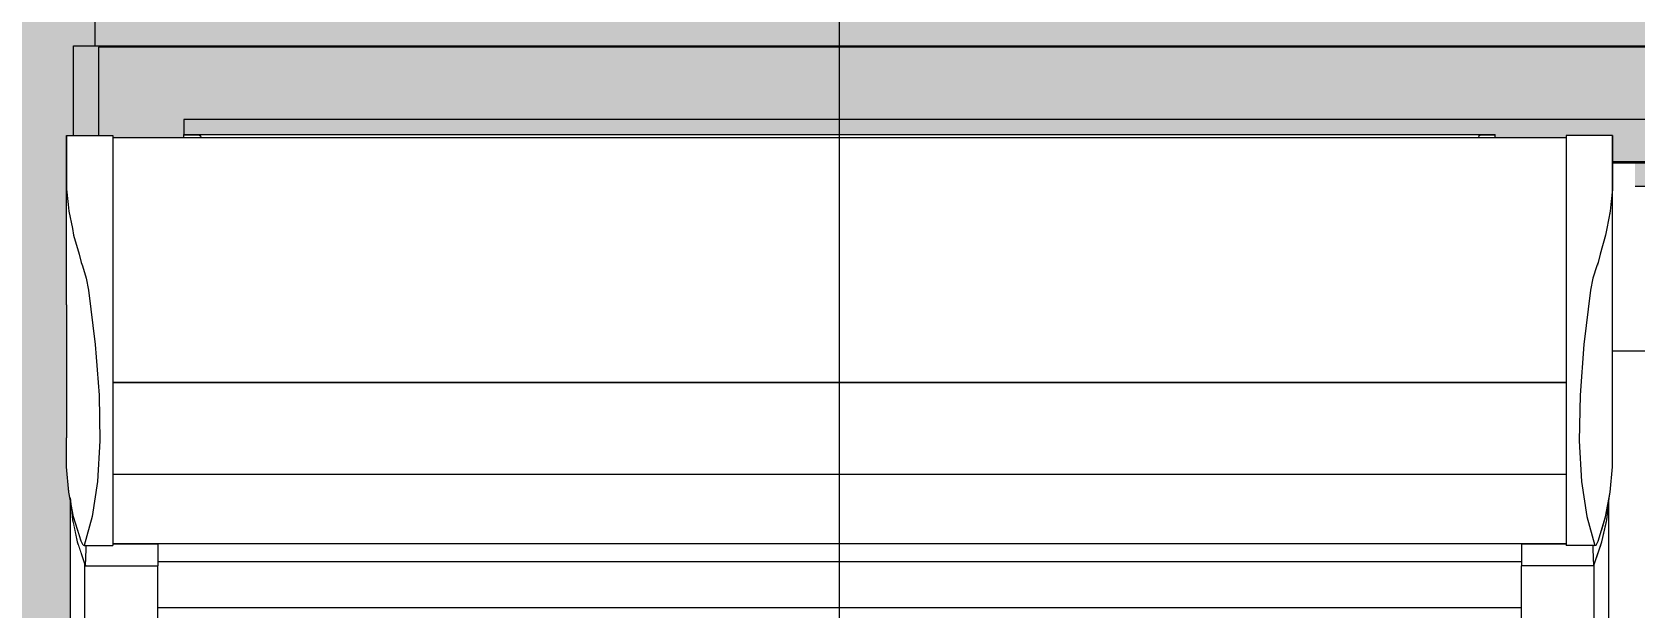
# Model space of a CAD drawing. Header units: metres. Extents: x -208 to 1512, y -277 to 123.
# Drawn here: x 1.04 to 1.927, y -11.434 to -11.116 of the extents above; entities that cross this region are included whole.
import ezdxf

# ---------------------------------------------------------------- set-up
doc = ezdxf.new("R2010")
doc.units = ezdxf.units.M
doc.header["$MEASUREMENT"] = 0
doc.linetypes.add('Wipeout_Contour', pattern=[1, 0, -1])
for name, color, linetype in [('325 Dachfenster', 7, 'Continuous'), ('330 Dachaufbau', 7, 'Continuous'), ('940 Einreichplan Bemaßung.x', 7, 'Continuous')]:
    doc.layers.add(name, color=color, linetype=linetype)
doc.styles.add('ERSTELLTER_STIL_4', font='')
doc.styles.get('ERSTELLTER_STIL_4').set_extended_font_data('Eurostile')
doc.dimstyles.new('ERSTELLTER_STIL__3', dxfattribs={"dimtxt": 0.4, "dimasz": 0.304, "dimexe": 0.18, "dimexo": 0.0625, "dimgap": 0, "dimtad": 1, "dimzin": 0, "dimdsep": 46, "dimtxsty": 'ERSTELLTER_STIL_4', "dimblk": 'ARROWHEAD_6', "dimblk1": 'ARROWHEAD_6', "dimblk2": 'ARROWHEAD_6', "dimcen": 0.09, "dimse1": 1, "dimse2": 1, "dimclrd": 256, "dimclre": 256, "dimclrt": 256, "dimazin": 0, "dimtfac": 1, "dimtdec": 4, "dimtmove": 0, "dimatfit": 3, "dimfxl": 1, "dimtolj": 1, "dimtzin": 0, "dimarcsym": 0})

# ---------------------------------------------------------------- blocks, each defined once
blk = doc.blocks.new('*D541')
at = {"layer": '940 Einreichplan Bemaßung.x', "color": 1, "linetype": 'Continuous', "lineweight": 13, "true_color": 0xfb0106}
for p, q in [((2.51628, 0.24174), (2.51645, 0.00174)), ((2.67656, -0.15815), (2.35634, 0.16163)), ((2.21645, 0.00153), (2.81645, 0.00195)), ((2.51645, 0.00174), (2.53995, -34.02522)), ((2.37984, -33.86533), (2.70006, -34.18511)), ((2.23995, -34.02543), (2.83995, -34.02502)), ((2.53995, -34.02522), (2.54012, -34.26522))]:
    blk.add_line(p, q, dxfattribs=at)
at = {"layer": '940 Einreichplan Bemaßung.x', "color": 1, "lineweight": 13, "true_color": 0xfb0106, "insert": (2.54676, -16.09357), "char_height": 0.4, "attachment_point": 7, "rotation": 270.03958, "style": 'ERSTELLTER_STIL_4'}
blk.add_mtext('\\A1;{\\pql;\\fEurostile|b0|i0|c0|p0;\\W1.000000;34,02\\fEurostile|b0|i0|c0|p0;\\W1.000000;\\A1{\\H.66x;\\S5^  ;}}', dxfattribs=at)
blk = doc.blocks.new('ARROWHEAD_6')
at = {"color": 0, "linetype": 'Continuous', "lineweight": 0}
for p, q in [((-0.5, -0.5), (0.5, 0.5)), ((0, 0), (-1, 0))]:
    blk.add_line(p, q, dxfattribs=at)
blk = doc.blocks.new('Dachfläche_27_4', base_point=(6.26, -10.4))
at = {"layer": '330 Dachaufbau', "linetype": 'Continuous', "lineweight": 0, "true_color": 0x000000}
h = blk.add_hatch(color=18, dxfattribs=at)
h.paths.add_polyline_path([(6.26, -13.58499), (3.315, -13.58499), (3.315, -11.155), (6.26, -11.155), (6.26, -10.4), (0.03813, -10.4), (0.05526, -15.07), (1.01714, -15.07), (1.01714, -14.22801), (2.76714, -14.22801), (2.76714, -15.07), (3.44551, -15.07), (3.44551, -14.22801), (5.19551, -14.22801), (5.19551, -15.07), (6.26, -15.07)])
h.paths.add_polyline_path([(1.06307, -12.8025), (1.06307, -11.20127), (2.76307, -11.20127), (2.76307, -12.8025)], flags=0)
at = {"layer": '330 Dachaufbau', "color": 7, "linetype": 'Continuous', "lineweight": 18, "flags": 128}
for points in [[(2.76307, -11.20127), (1.06307, -11.20127)], [(1.06307, -11.20127), (1.06307, -12.8025)]]:
    blk.add_lwpolyline(points, dxfattribs=at)
blk = doc.blocks.new('DF Marker 27[481]_4', base_point=(1.48685, -12.78))
at = {"layer": '325 Dachfenster', "color": 7, "linetype": 'Continuous', "lineweight": 13}
blk.add_line((1.48685, -16.53625), (1.48685, -10.88845), dxfattribs=at)
blk = doc.blocks.new('VELUX SlopeRoofBundle[23]_4')
at = {"color": 254, "linetype": 'Wipeout_Contour', "lineweight": 0, "ltscale": 111.143107}
blk.add_wipeout([(1.12415, -11.17275), (1.13245, -11.17275), (1.13325, -11.17324), (1.13346, -11.17423), (1.84024, -11.17423), (1.84045, -11.17324), (1.84125, -11.17275), (1.84955, -11.17275), (1.84955, -11.17253), (1.12415, -11.17253)], dxfattribs=at).dxf.layer = '325 Dachfenster'
at = {"color": 254, "linetype": 'Wipeout_Contour', "lineweight": 0, "ltscale": 45.394036}
blk.add_wipeout([(1.88885, -11.17303), (1.88885, -11.18038), (1.91448, -11.18038), (1.91449, -11.17303)], dxfattribs=at).dxf.layer = '325 Dachfenster'
at = {"color": 254, "linetype": 'Wipeout_Contour', "lineweight": 0, "ltscale": 45.450867}
blk.add_wipeout([(1.91449, -11.18762), (1.91449, -11.18833), (1.92685, -11.18833), (1.92685, -11.18762)], dxfattribs=at).dxf.layer = '325 Dachfenster'
at = {"color": 254, "linetype": 'Wipeout_Contour', "lineweight": 0, "ltscale": 56.340155}
blk.add_wipeout([(1.06315, -11.38386), (1.06725, -11.39735), (1.06725, -11.24324), (1.06614, -11.23858), (1.06315, -11.22821)], dxfattribs=at).dxf.layer = '325 Dachfenster'
at = {"color": 254, "linetype": 'Wipeout_Contour', "lineweight": 0, "ltscale": 57.206606}
blk.add_wipeout([(1.88885, -11.23858), (1.88885, -11.24515), (1.90569, -11.24515), (1.90645, -11.24324), (1.90757, -11.23858)], dxfattribs=at).dxf.layer = '325 Dachfenster'
at = {"color": 254, "linetype": 'Wipeout_Contour', "lineweight": 0, "ltscale": 45.911671}
blk.add_wipeout([(1.88885, -11.28871), (1.88885, -11.31657), (1.89647, -11.31657), (1.89855, -11.28871)], dxfattribs=at).dxf.layer = '325 Dachfenster'
at = {"color": 254, "linetype": 'Wipeout_Contour', "lineweight": 0, "ltscale": 114.445432}
blk.add_wipeout([(1.91235, -11.37525), (1.91235, -11.91012), (1.92685, -11.91012), (1.92685, -11.29204), (1.91448, -11.29204), (1.91445, -11.34033), (1.91445, -11.3563), (1.91315, -11.37021), (1.91255, -11.37336), (1.91255, -11.37337)], dxfattribs=at).dxf.layer = '325 Dachfenster'
at = {"color": 254, "linetype": 'Wipeout_Contour', "lineweight": 0, "ltscale": 46.2773}
blk.add_wipeout([(1.88885, -11.38382), (1.88885, -11.3998), (1.90471, -11.3998), (1.90021, -11.38382)], dxfattribs=at).dxf.layer = '325 Dachfenster'
at = {"color": 254, "linetype": 'Wipeout_Contour', "lineweight": 0, "ltscale": 89.196012}
blk.add_wipeout([(1.05922, -11.17515), (1.05922, -11.26665), (1.05925, -11.34033), (1.05925, -11.33469), (1.05925, -11.20266), (1.05924, -11.18915), (1.05923, -11.18038), (1.05922, -11.17303)], dxfattribs=at).dxf.layer = '325 Dachfenster'
at = {"color": 254, "linetype": 'Wipeout_Contour', "lineweight": 0, "ltscale": 55.999055}
blk.add_wipeout([(1.13245, -11.17275), (1.12415, -11.17275), (1.12415, -11.17423), (1.13346, -11.17423), (1.13325, -11.17324)], dxfattribs=at).dxf.layer = '325 Dachfenster'
at = {"color": 254, "linetype": 'Wipeout_Contour', "lineweight": 0, "ltscale": 56.568872}
blk.add_wipeout([(1.84045, -11.17324), (1.84024, -11.17423), (1.84955, -11.17423), (1.84955, -11.17275), (1.84125, -11.17275)], dxfattribs=at).dxf.layer = '325 Dachfenster'
at = {"color": 254, "linetype": 'Wipeout_Contour', "lineweight": 0, "ltscale": 57.429824}
blk.add_wipeout([(1.91449, -11.26665), (1.91448, -11.29204), (1.92685, -11.29204), (1.92685, -11.18833), (1.91449, -11.18833)], dxfattribs=at).dxf.layer = '325 Dachfenster'
at = {"color": 254, "linetype": 'Wipeout_Contour', "lineweight": 0, "ltscale": 136.857327}
blk.add_wipeout([(1.06725, -11.24324), (1.06725, -11.39735), (1.06836, -11.39952), (1.069, -11.3998), (1.0735, -11.38382), (1.07639, -11.36444), (1.07767, -11.34196), (1.07724, -11.31657), (1.07516, -11.28871), (1.07142, -11.25859), (1.0701, -11.25201), (1.06802, -11.24515)], dxfattribs=at).dxf.layer = '325 Dachfenster'
at = {"color": 254, "linetype": 'Wipeout_Contour', "lineweight": 0, "ltscale": 45.807329}
blk.add_wipeout([(1.88885, -11.25859), (1.88885, -11.28871), (1.89855, -11.28871), (1.90229, -11.25859)], dxfattribs=at).dxf.layer = '325 Dachfenster'
at = {"color": 254, "linetype": 'Wipeout_Contour', "lineweight": 0, "ltscale": 46.201933}
blk.add_wipeout([(1.88885, -11.36444), (1.88885, -11.38382), (1.90021, -11.38382), (1.89732, -11.36444)], dxfattribs=at).dxf.layer = '325 Dachfenster'
at = {"color": 254, "linetype": 'Wipeout_Contour', "lineweight": 0, "ltscale": 44.956857}
blk.add_wipeout([(1.05922, -11.17303), (1.05923, -11.18038), (1.08485, -11.18038), (1.08485, -11.17303)], dxfattribs=at).dxf.layer = '325 Dachfenster'
at = {"color": 254, "linetype": 'Wipeout_Contour', "lineweight": 0, "ltscale": 45.425808}
blk.add_wipeout([(1.88885, -11.18038), (1.88885, -11.18915), (1.91447, -11.18915), (1.91448, -11.18038)], dxfattribs=at).dxf.layer = '325 Dachfenster'
at = {"color": 254, "linetype": 'Wipeout_Contour', "lineweight": 0, "ltscale": 56.173218}
blk.add_wipeout([(1.0602, -11.21128), (1.05925, -11.20266), (1.05925, -11.3563), (1.06055, -11.37021), (1.06055, -11.21485)], dxfattribs=at).dxf.layer = '325 Dachfenster'
at = {"color": 254, "linetype": 'Wipeout_Contour', "lineweight": 0, "ltscale": 56.718069}
blk.add_wipeout([(1.88885, -11.22444), (1.88885, -11.23858), (1.90757, -11.23858), (1.91055, -11.22821), (1.91124, -11.22444)], dxfattribs=at).dxf.layer = '325 Dachfenster'
at = {"color": 254, "linetype": 'Wipeout_Contour', "lineweight": 0, "ltscale": 45.311453}
blk.add_wipeout([(1.07142, -11.25859), (1.07516, -11.28871), (1.08485, -11.28871), (1.08485, -11.25859)], dxfattribs=at).dxf.layer = '325 Dachfenster'
at = {"color": 254, "linetype": 'Wipeout_Contour', "lineweight": 0, "ltscale": 46.103688}
blk.add_wipeout([(1.88885, -11.34196), (1.88885, -11.36444), (1.89732, -11.36444), (1.89604, -11.34196)], dxfattribs=at).dxf.layer = '325 Dachfenster'
at = {"color": 254, "linetype": 'Wipeout_Contour', "lineweight": 0, "ltscale": 45.777679}
blk.add_wipeout([(1.0735, -11.38382), (1.069, -11.3998), (1.08485, -11.3998), (1.08485, -11.38382)], dxfattribs=at).dxf.layer = '325 Dachfenster'
at = {"layer": '325 Dachfenster', "linetype": 'Continuous', "lineweight": 0, "flags": 128}
blk.add_lwpolyline([(1.05922, -11.17515), (1.05922, -11.17303)], dxfattribs=at)
at = {"color": 254, "linetype": 'Wipeout_Contour', "lineweight": 0, "ltscale": 44.988937}
blk.add_wipeout([(1.05923, -11.18038), (1.05924, -11.18915), (1.08485, -11.18915), (1.08485, -11.18038)], dxfattribs=at).dxf.layer = '325 Dachfenster'
at = {"color": 254, "linetype": 'Wipeout_Contour', "lineweight": 0, "ltscale": 45.463435}
blk.add_wipeout([(1.88885, -11.18915), (1.88885, -11.19947), (1.91446, -11.19947), (1.91447, -11.18915)], dxfattribs=at).dxf.layer = '325 Dachfenster'
at = {"color": 254, "linetype": 'Wipeout_Contour', "lineweight": 0, "ltscale": 56.253198}
blk.add_wipeout([(1.06055, -11.37021), (1.06315, -11.38386), (1.06315, -11.22821), (1.06247, -11.22444), (1.06055, -11.21485)], dxfattribs=at).dxf.layer = '325 Dachfenster'
at = {"color": 254, "linetype": 'Wipeout_Contour', "lineweight": 0, "ltscale": 45.995708}
blk.add_wipeout([(1.88885, -11.31657), (1.88885, -11.34196), (1.89604, -11.34196), (1.89647, -11.31657)], dxfattribs=at).dxf.layer = '325 Dachfenster'
at = {"color": 254, "linetype": 'Wipeout_Contour', "lineweight": 0, "ltscale": 45.71146}
blk.add_wipeout([(1.07639, -11.36444), (1.0735, -11.38382), (1.08485, -11.38382), (1.08485, -11.36444)], dxfattribs=at).dxf.layer = '325 Dachfenster'
at = {"color": 254, "linetype": 'Wipeout_Contour', "lineweight": 0, "ltscale": 45.849705}
blk.add_wipeout([(1.10965, -11.3986), (1.08485, -11.3986), (1.08485, -11.39888), (1.10965, -11.39888)], dxfattribs=at).dxf.layer = '325 Dachfenster'
at = {"layer": '325 Dachfenster', "linetype": 'Continuous', "lineweight": 0, "flags": 128}
for points in [[(1.05922, -11.26665), (1.05925, -11.34033)], [(1.05925, -11.35497), (1.05925, -11.34033)]]:
    blk.add_lwpolyline(points, dxfattribs=at)
at = {"color": 254, "linetype": 'Wipeout_Contour', "lineweight": 0, "ltscale": 45.187587}
blk.add_wipeout([(1.88885, -11.17423), (1.08485, -11.17423), (1.08485, -11.18173), (1.88885, -11.18173)], dxfattribs=at).dxf.layer = '325 Dachfenster'
at = {"color": 254, "linetype": 'Wipeout_Contour', "lineweight": 0, "ltscale": 45.026922}
blk.add_wipeout([(1.05924, -11.18915), (1.05925, -11.19947), (1.08485, -11.19947), (1.08485, -11.18915)], dxfattribs=at).dxf.layer = '325 Dachfenster'
at = {"color": 254, "linetype": 'Wipeout_Contour', "lineweight": 0, "ltscale": 56.574253}
blk.add_wipeout([(1.88885, -11.19947), (1.88885, -11.21128), (1.9135, -11.21128), (1.91445, -11.20266), (1.91446, -11.19947)], dxfattribs=at).dxf.layer = '325 Dachfenster'
at = {"color": 254, "linetype": 'Wipeout_Contour', "lineweight": 0, "ltscale": 56.256782}
blk.add_wipeout([(1.06247, -11.22444), (1.06315, -11.22821), (1.06614, -11.23858), (1.08485, -11.23858), (1.08485, -11.22444)], dxfattribs=at).dxf.layer = '325 Dachfenster'
at = {"color": 254, "linetype": 'Wipeout_Contour', "lineweight": 0, "ltscale": 137.943645}
blk.add_wipeout([(1.90535, -11.39952), (1.90645, -11.39735), (1.90645, -11.24324), (1.90569, -11.24515), (1.90361, -11.25201), (1.90229, -11.25859), (1.89855, -11.28871), (1.89647, -11.31657), (1.89604, -11.34196), (1.89732, -11.36444), (1.90021, -11.38382), (1.90471, -11.3998)], dxfattribs=at).dxf.layer = '325 Dachfenster'
at = {"color": 254, "linetype": 'Wipeout_Contour', "lineweight": 0, "ltscale": 45.641601}
blk.add_wipeout([(1.07639, -11.36444), (1.08485, -11.36444), (1.08485, -11.34196), (1.07767, -11.34196)], dxfattribs=at).dxf.layer = '325 Dachfenster'
at = {"color": 254, "linetype": 'Wipeout_Contour', "lineweight": 0, "ltscale": 45.320832}
blk.add_wipeout([(1.06115, -11.37337), (1.06245, -11.38562), (1.06245, -11.38018), (1.06115, -11.37336)], dxfattribs=at).dxf.layer = '325 Dachfenster'
at = {"layer": '325 Dachfenster', "linetype": 'Continuous', "lineweight": 0, "flags": 128}
for points in [[(1.05922, -11.17303), (1.08485, -11.17303)], [(1.08485, -11.17423), (1.88885, -11.17423)], [(1.12415, -11.17423), (1.12415, -11.17275), (1.12415, -11.17253)], [(1.12415, -11.17253), (1.84955, -11.17253)], [(1.13245, -11.17275), (1.13325, -11.17324)], [(1.13325, -11.17324), (1.13346, -11.17423)], [(1.84045, -11.17324), (1.84024, -11.17423)], [(1.84045, -11.17324), (1.84125, -11.17275)], [(1.84955, -11.17423), (1.84955, -11.17275), (1.84955, -11.17253)]]:
    blk.add_lwpolyline(points, dxfattribs=at)
at = {"color": 254, "linetype": 'Wipeout_Contour', "lineweight": 0, "ltscale": 45.219641}
blk.add_wipeout([(1.88885, -11.18173), (1.08485, -11.18173), (1.08485, -11.19042), (1.88885, -11.19042)], dxfattribs=at).dxf.layer = '325 Dachfenster'
at = {"color": 254, "linetype": 'Wipeout_Contour', "lineweight": 0, "ltscale": 56.148542}
blk.add_wipeout([(1.05925, -11.20266), (1.0602, -11.21128), (1.08485, -11.21128), (1.08485, -11.19947), (1.05925, -11.19947)], dxfattribs=at).dxf.layer = '325 Dachfenster'
at = {"color": 254, "linetype": 'Wipeout_Contour', "lineweight": 0, "ltscale": 56.645022}
blk.add_wipeout([(1.88885, -11.21128), (1.88885, -11.22444), (1.91124, -11.22444), (1.91315, -11.21485), (1.9135, -11.21128)], dxfattribs=at).dxf.layer = '325 Dachfenster'
at = {"color": 254, "linetype": 'Wipeout_Contour', "lineweight": 0, "ltscale": 56.756312}
blk.add_wipeout([(1.06614, -11.23858), (1.06725, -11.24324), (1.06802, -11.24515), (1.08485, -11.24515), (1.08485, -11.23858)], dxfattribs=at).dxf.layer = '325 Dachfenster'
at = {"color": 254, "linetype": 'Wipeout_Contour', "lineweight": 0, "ltscale": 45.688981}
blk.add_wipeout([(1.88885, -11.24515), (1.88885, -11.25201), (1.90361, -11.25201), (1.90569, -11.24515)], dxfattribs=at).dxf.layer = '325 Dachfenster'
at = {"color": 254, "linetype": 'Wipeout_Contour', "lineweight": 0, "ltscale": 45.559933}
blk.add_wipeout([(1.07767, -11.34196), (1.08485, -11.34196), (1.08485, -11.31657), (1.07724, -11.31657)], dxfattribs=at).dxf.layer = '325 Dachfenster'
at = {"color": 254, "linetype": 'Wipeout_Contour', "lineweight": 0, "ltscale": 45.955137}
blk.add_wipeout([(1.08485, -11.38247), (1.88885, -11.38247), (1.88885, -11.36126), (1.08485, -11.36126)], dxfattribs=at).dxf.layer = '325 Dachfenster'
at = {"color": 254, "linetype": 'Wipeout_Contour', "lineweight": 0, "ltscale": 56.862023}
blk.add_wipeout([(1.06245, -11.38562), (1.06515, -11.39779), (1.06515, -11.39044), (1.06315, -11.38386), (1.06245, -11.38018)], dxfattribs=at).dxf.layer = '325 Dachfenster'
at = {"color": 254, "linetype": 'Wipeout_Contour', "lineweight": 0, "ltscale": 90.082935}
blk.add_wipeout([(1.91445, -11.33469), (1.91445, -11.34033), (1.91449, -11.26665), (1.91449, -11.17515), (1.91449, -11.17303), (1.91448, -11.18038), (1.91447, -11.18915), (1.91445, -11.20266)], dxfattribs=at).dxf.layer = '325 Dachfenster'
at = {"color": 254, "linetype": 'Wipeout_Contour', "lineweight": 0, "ltscale": 45.257155}
blk.add_wipeout([(1.08485, -11.19042), (1.08485, -11.20068), (1.88885, -11.20068), (1.88885, -11.19042)], dxfattribs=at).dxf.layer = '325 Dachfenster'
at = {"color": 254, "linetype": 'Wipeout_Contour', "lineweight": 0, "ltscale": 56.203372}
blk.add_wipeout([(1.0602, -11.21128), (1.06055, -11.21485), (1.06247, -11.22444), (1.08485, -11.22444), (1.08485, -11.21128)], dxfattribs=at).dxf.layer = '325 Dachfenster'
at = {"color": 254, "linetype": 'Wipeout_Contour', "lineweight": 0, "ltscale": 45.22877}
blk.add_wipeout([(1.06802, -11.24515), (1.0701, -11.25201), (1.08485, -11.25201), (1.08485, -11.24515)], dxfattribs=at).dxf.layer = '325 Dachfenster'
at = {"color": 254, "linetype": 'Wipeout_Contour', "lineweight": 0, "ltscale": 45.710475}
blk.add_wipeout([(1.88885, -11.25201), (1.88885, -11.25859), (1.90229, -11.25859), (1.90361, -11.25201)], dxfattribs=at).dxf.layer = '325 Dachfenster'
at = {"color": 254, "linetype": 'Wipeout_Contour', "lineweight": 0, "ltscale": 45.434473}
blk.add_wipeout([(1.07724, -11.31657), (1.08485, -11.31657), (1.08485, -11.28871), (1.07516, -11.28871)], dxfattribs=at).dxf.layer = '325 Dachfenster'
at = {"color": 254, "linetype": 'Wipeout_Contour', "lineweight": 0, "ltscale": 45.911237}
blk.add_wipeout([(1.88885, -11.36041), (1.08485, -11.36041), (1.08485, -11.36126), (1.88885, -11.36126)], dxfattribs=at).dxf.layer = '325 Dachfenster'
at = {"color": 254, "linetype": 'Wipeout_Contour', "lineweight": 0, "ltscale": 79.811676}
blk.add_wipeout([(1.06515, -11.39779), (1.06915, -11.40974), (1.06915, -11.3998), (1.069, -11.3998), (1.06836, -11.39952), (1.06725, -11.39735), (1.06515, -11.39044)], dxfattribs=at).dxf.layer = '325 Dachfenster'
at = {"layer": '325 Dachfenster', "linetype": 'Continuous', "lineweight": 0, "flags": 128}
for points in [[(1.05922, -11.26665), (1.05922, -11.17515)], [(1.91449, -11.17303), (1.88885, -11.17303)], [(1.91449, -11.17515), (1.91449, -11.17303)], [(1.93922, -11.18762), (1.92685, -11.18762), (1.91449, -11.18762)], [(1.93922, -11.18833), (1.92685, -11.18833), (1.91449, -11.18833)]]:
    blk.add_lwpolyline(points, dxfattribs=at)
at = {"color": 254, "linetype": 'Wipeout_Contour', "lineweight": 0, "ltscale": 56.875656}
blk.add_wipeout([(1.91055, -11.22821), (1.91055, -11.38386), (1.91315, -11.37021), (1.91315, -11.21485), (1.91124, -11.22444)], dxfattribs=at).dxf.layer = '325 Dachfenster'
at = {"color": 254, "linetype": 'Wipeout_Contour', "lineweight": 0, "ltscale": 45.402993}
blk.add_wipeout([(1.08485, -11.23943), (1.88885, -11.23943), (1.88885, -11.22536), (1.08485, -11.22536)], dxfattribs=at).dxf.layer = '325 Dachfenster'
at = {"color": 254, "linetype": 'Wipeout_Contour', "lineweight": 0, "ltscale": 45.260067}
blk.add_wipeout([(1.0701, -11.25201), (1.07142, -11.25859), (1.08485, -11.25859), (1.08485, -11.25201)], dxfattribs=at).dxf.layer = '325 Dachfenster'
at = {"color": 254, "linetype": 'Wipeout_Contour', "lineweight": 0, "ltscale": 45.66531}
blk.add_wipeout([(1.08485, -11.28779), (1.08485, -11.3095), (1.88885, -11.3095), (1.88885, -11.28779)], dxfattribs=at).dxf.layer = '325 Dachfenster'
at = {"color": 254, "linetype": 'Wipeout_Contour', "lineweight": 0, "ltscale": 45.863353}
blk.add_wipeout([(1.08485, -11.36041), (1.88885, -11.36041), (1.88885, -11.33694), (1.08485, -11.33694)], dxfattribs=at).dxf.layer = '325 Dachfenster'
at = {"color": 254, "linetype": 'Wipeout_Contour', "lineweight": 0, "ltscale": 57.830749}
blk.add_wipeout([(1.06135, -11.37525), (1.06135, -11.94556), (1.06265, -11.95781), (1.06265, -11.38652), (1.06245, -11.38562)], dxfattribs=at).dxf.layer = '325 Dachfenster'
at = {"color": 254, "linetype": 'Wipeout_Contour', "lineweight": 0, "ltscale": 68.827792}
blk.add_wipeout([(1.07005, -11.3998), (1.06915, -11.3998), (1.06915, -11.40974), (1.0696, -11.41092), (1.06969, -11.411), (1.07005, -11.40183)], dxfattribs=at).dxf.layer = '325 Dachfenster'
at = {"layer": '325 Dachfenster', "linetype": 'Continuous', "lineweight": 0, "flags": 128}
for points in [[(1.08485, -11.36041), (1.88885, -11.36041)], [(1.06115, -11.37337), (1.06115, -11.37336)]]:
    blk.add_lwpolyline(points, dxfattribs=at)
at = {"color": 254, "linetype": 'Wipeout_Contour', "lineweight": 0, "ltscale": 56.797288}
blk.add_wipeout([(1.91315, -11.37021), (1.91445, -11.3563), (1.91445, -11.20266), (1.9135, -11.21128), (1.91315, -11.21485)], dxfattribs=at).dxf.layer = '325 Dachfenster'
at = {"color": 254, "linetype": 'Wipeout_Contour', "lineweight": 0, "ltscale": 45.34953}
blk.add_wipeout([(1.88885, -11.21241), (1.08485, -11.21241), (1.08485, -11.22536), (1.88885, -11.22536)], dxfattribs=at).dxf.layer = '325 Dachfenster'
at = {"color": 254, "linetype": 'Wipeout_Contour', "lineweight": 0, "ltscale": 45.442777}
blk.add_wipeout([(1.08485, -11.24551), (1.88885, -11.24551), (1.88885, -11.23943), (1.08485, -11.23943)], dxfattribs=at).dxf.layer = '325 Dachfenster'
at = {"color": 254, "linetype": 'Wipeout_Contour', "lineweight": 0, "ltscale": 45.563532}
blk.add_wipeout([(1.08485, -11.28779), (1.88885, -11.28779), (1.88885, -11.25802), (1.08485, -11.25802)], dxfattribs=at).dxf.layer = '325 Dachfenster'
at = {"color": 254, "linetype": 'Wipeout_Contour', "lineweight": 0, "ltscale": 45.764723}
blk.add_wipeout([(1.08485, -11.31056), (1.08485, -11.33694), (1.88885, -11.33694), (1.88885, -11.31056)], dxfattribs=at).dxf.layer = '325 Dachfenster'
at = {"color": 254, "linetype": 'Wipeout_Contour', "lineweight": 0, "ltscale": 45.876276}
blk.add_wipeout([(1.06969, -11.411), (1.10965, -11.411), (1.10965, -11.40183), (1.07005, -11.40183)], dxfattribs=at).dxf.layer = '325 Dachfenster'
at = {"color": 254, "linetype": 'Wipeout_Contour', "lineweight": 0, "ltscale": 45.300685}
blk.add_wipeout([(1.08485, -11.20068), (1.08485, -11.21241), (1.88885, -11.21241), (1.88885, -11.20068)], dxfattribs=at).dxf.layer = '325 Dachfenster'
at = {"color": 254, "linetype": 'Wipeout_Contour', "lineweight": 0, "ltscale": 56.95452}
blk.add_wipeout([(1.90645, -11.39735), (1.91055, -11.38386), (1.91055, -11.22821), (1.90757, -11.23858), (1.90645, -11.24324)], dxfattribs=at).dxf.layer = '325 Dachfenster'
at = {"color": 254, "linetype": 'Wipeout_Contour', "lineweight": 0, "ltscale": 45.467548}
blk.add_wipeout([(1.08485, -11.24551), (1.08485, -11.25194), (1.88885, -11.25194), (1.88885, -11.24551)], dxfattribs=at).dxf.layer = '325 Dachfenster'
at = {"color": 254, "linetype": 'Wipeout_Contour', "lineweight": 0, "ltscale": 45.709987}
blk.add_wipeout([(1.08485, -11.31028), (1.88885, -11.31028), (1.88885, -11.30971), (1.08485, -11.30971)], dxfattribs=at).dxf.layer = '325 Dachfenster'
at = {"color": 254, "linetype": 'Wipeout_Contour', "lineweight": 0, "ltscale": 57.888848}
blk.add_wipeout([(1.06265, -11.38652), (1.06265, -11.95781), (1.06535, -11.96998), (1.06535, -11.39838), (1.06515, -11.39779)], dxfattribs=at).dxf.layer = '325 Dachfenster'
at = {"color": 254, "linetype": 'Wipeout_Contour', "lineweight": 0, "ltscale": 68.402848}
blk.add_wipeout([(1.08485, -11.3998), (1.07005, -11.3998), (1.07005, -11.40183), (1.10965, -11.40183), (1.10965, -11.39888), (1.08485, -11.39888)], dxfattribs=at).dxf.layer = '325 Dachfenster'
at = {"layer": '325 Dachfenster', "linetype": 'Continuous', "lineweight": 0, "flags": 128}
for points in [[(1.91449, -11.26665), (1.91449, -11.17515)], [(1.91445, -11.34033), (1.91449, -11.26665)], [(1.91448, -11.29204), (1.92685, -11.29204), (1.93923, -11.29204)], [(1.91445, -11.35497), (1.91445, -11.34033)]]:
    blk.add_lwpolyline(points, dxfattribs=at)
at = {"color": 254, "linetype": 'Wipeout_Contour', "lineweight": 0, "ltscale": 45.492311}
blk.add_wipeout([(1.08485, -11.25194), (1.08485, -11.25802), (1.88885, -11.25802), (1.88885, -11.25194)], dxfattribs=at).dxf.layer = '325 Dachfenster'
at = {"color": 254, "linetype": 'Wipeout_Contour', "lineweight": 0, "ltscale": 45.708443}
blk.add_wipeout([(1.08485, -11.3095), (1.08485, -11.30971), (1.88885, -11.30971), (1.88885, -11.3095)], dxfattribs=at).dxf.layer = '325 Dachfenster'
at = {"color": 254, "linetype": 'Wipeout_Contour', "lineweight": 0, "ltscale": 57.949009}
blk.add_wipeout([(1.06535, -11.39838), (1.06535, -11.96998), (1.06935, -11.98193), (1.06935, -11.41026), (1.06915, -11.40974)], dxfattribs=at).dxf.layer = '325 Dachfenster'
at = {"color": 254, "linetype": 'Wipeout_Contour', "lineweight": 0, "ltscale": 69.504788}
blk.add_wipeout([(1.90365, -11.3998), (1.90365, -11.40183), (1.90402, -11.411), (1.9041, -11.41092), (1.90455, -11.40974), (1.90455, -11.3998)], dxfattribs=at).dxf.layer = '325 Dachfenster'
at = {"layer": '325 Dachfenster', "linetype": 'Continuous', "lineweight": 0, "flags": 128}
for points in [[(1.05922, -11.17303), (1.05923, -11.18038), (1.05924, -11.18915), (1.05925, -11.19947), (1.05925, -11.20266), (1.0602, -11.21128), (1.06055, -11.21485), (1.06247, -11.22444), (1.06315, -11.22821), (1.06614, -11.23858), (1.06725, -11.24324), (1.06802, -11.24515), (1.0701, -11.25201), (1.07142, -11.25859), (1.07516, -11.28871), (1.07724, -11.31657), (1.07767, -11.34196), (1.07639, -11.36444), (1.0735, -11.38382), (1.069, -11.3998)], [(1.06836, -11.39952), (1.06725, -11.39735), (1.06315, -11.38386), (1.06055, -11.37021), (1.05925, -11.3563), (1.05925, -11.35497)], [(1.06135, -11.94556), (1.06135, -11.37525)], [(1.06836, -11.39952), (1.069, -11.3998)]]:
    blk.add_lwpolyline(points, dxfattribs=at)
at = {"color": 254, "linetype": 'Wipeout_Contour', "lineweight": 0, "ltscale": 45.711663}
blk.add_wipeout([(1.08485, -11.31056), (1.88885, -11.31056), (1.88885, -11.31028), (1.08485, -11.31028)], dxfattribs=at).dxf.layer = '325 Dachfenster'
at = {"color": 254, "linetype": 'Wipeout_Contour', "lineweight": 0, "ltscale": 46.289007}
blk.add_wipeout([(1.86405, -11.40183), (1.86405, -11.411), (1.90402, -11.411), (1.90365, -11.40183)], dxfattribs=at).dxf.layer = '325 Dachfenster'
at = {"color": 254, "linetype": 'Wipeout_Contour', "lineweight": 0, "ltscale": 69.033484}
blk.add_wipeout([(1.06935, -11.41026), (1.06935, -11.98193), (1.07115, -11.98289), (1.07115, -11.411), (1.06969, -11.411), (1.0696, -11.41092)], dxfattribs=at).dxf.layer = '325 Dachfenster'
at = {"layer": '325 Dachfenster', "linetype": 'Continuous', "lineweight": 0, "flags": 128}
blk.add_lwpolyline([(1.08485, -11.3095), (1.88885, -11.3095)], dxfattribs=at)
at = {"color": 254, "linetype": 'Wipeout_Contour', "lineweight": 0, "ltscale": 68.960824}
blk.add_wipeout([(1.86405, -11.39888), (1.86405, -11.40183), (1.90365, -11.40183), (1.90365, -11.3998), (1.88885, -11.3998), (1.88885, -11.39888)], dxfattribs=at).dxf.layer = '325 Dachfenster'
at = {"color": 254, "linetype": 'Wipeout_Contour', "lineweight": 0, "ltscale": 47.03794}
blk.add_wipeout([(1.07115, -11.411), (1.07115, -11.98289), (1.10795, -11.98289), (1.10795, -11.411)], dxfattribs=at).dxf.layer = '325 Dachfenster'
at = {"color": 254, "linetype": 'Wipeout_Contour', "lineweight": 0, "ltscale": 47.425487}
blk.add_wipeout([(1.86405, -11.411), (1.86405, -11.98163), (1.86575, -11.98289), (1.86575, -11.411)], dxfattribs=at).dxf.layer = '325 Dachfenster'
at = {"layer": '325 Dachfenster', "linetype": 'Continuous', "lineweight": 0, "flags": 128}
for points in [[(1.06115, -11.37337), (1.06245, -11.38562), (1.06515, -11.39779), (1.06915, -11.40974), (1.0696, -11.41092)], [(1.06969, -11.411), (1.07005, -11.40183), (1.07005, -11.3998)], [(1.06935, -11.98193), (1.06935, -11.41026)], [(1.0696, -11.41092), (1.06969, -11.411)]]:
    blk.add_lwpolyline(points, dxfattribs=at)
at = {"color": 254, "linetype": 'Wipeout_Contour', "lineweight": 0, "ltscale": 80.763395}
blk.add_wipeout([(1.90455, -11.40974), (1.90855, -11.39779), (1.90855, -11.39044), (1.90645, -11.39735), (1.90535, -11.39952), (1.90471, -11.3998), (1.90455, -11.3998)], dxfattribs=at).dxf.layer = '325 Dachfenster'
at = {"color": 254, "linetype": 'Wipeout_Contour', "lineweight": 0, "ltscale": 46.252429}
blk.add_wipeout([(1.86405, -11.3986), (1.86405, -11.39888), (1.88885, -11.39888), (1.88885, -11.3986)], dxfattribs=at).dxf.layer = '325 Dachfenster'
at = {"color": 254, "linetype": 'Wipeout_Contour', "lineweight": 0, "ltscale": 47.04144}
blk.add_wipeout([(1.10965, -11.411), (1.10795, -11.411), (1.10795, -11.98289), (1.10965, -11.98163)], dxfattribs=at).dxf.layer = '325 Dachfenster'
at = {"color": 254, "linetype": 'Wipeout_Contour', "lineweight": 0, "ltscale": 46.028978}
blk.add_wipeout([(1.08485, -11.38247), (1.08485, -11.3986), (1.88885, -11.3986), (1.88885, -11.38247)], dxfattribs=at).dxf.layer = '325 Dachfenster'
at = {"color": 254, "linetype": 'Wipeout_Contour', "lineweight": 0, "ltscale": 57.33454}
blk.add_wipeout([(1.90855, -11.39044), (1.90855, -11.39779), (1.91125, -11.38562), (1.91125, -11.38018), (1.91055, -11.38386)], dxfattribs=at).dxf.layer = '325 Dachfenster'
at = {"layer": '325 Dachfenster', "linetype": 'Continuous', "lineweight": 0, "flags": 128}
for points in [[(1.08485, -11.17303), (1.08485, -11.18038), (1.08485, -11.18915), (1.08485, -11.19947), (1.08485, -11.21128), (1.08485, -11.22444), (1.08485, -11.23858), (1.08485, -11.24515), (1.08485, -11.25201), (1.08485, -11.25859), (1.08485, -11.28871), (1.08485, -11.31657), (1.08485, -11.34196), (1.08485, -11.36444), (1.08485, -11.38382), (1.08485, -11.3998)], [(1.88885, -11.17303), (1.88885, -11.18038), (1.88885, -11.18915), (1.88885, -11.19947), (1.88885, -11.21128), (1.88885, -11.22444), (1.88885, -11.23858), (1.88885, -11.24515), (1.88885, -11.25201), (1.88885, -11.25859), (1.88885, -11.28871), (1.88885, -11.31657), (1.88885, -11.34196), (1.88885, -11.36444), (1.88885, -11.38382), (1.88885, -11.3998)], [(1.069, -11.3998), (1.08485, -11.3998)]]:
    blk.add_lwpolyline(points, dxfattribs=at)
at = {"color": 254, "linetype": 'Wipeout_Contour', "lineweight": 0, "ltscale": 45.747176}
blk.add_wipeout([(1.91125, -11.38018), (1.91125, -11.38562), (1.91255, -11.37337), (1.91255, -11.37336)], dxfattribs=at).dxf.layer = '325 Dachfenster'
at = {"color": 254, "linetype": 'Wipeout_Contour', "lineweight": 0, "ltscale": 58.608075}
blk.add_wipeout([(1.90435, -11.41026), (1.90435, -11.98193), (1.90835, -11.96998), (1.90835, -11.39838), (1.90455, -11.40974)], dxfattribs=at).dxf.layer = '325 Dachfenster'
at = {"color": 254, "linetype": 'Wipeout_Contour', "lineweight": 0, "ltscale": 47.44166}
blk.add_wipeout([(1.86575, -11.411), (1.86575, -11.98289), (1.90255, -11.98289), (1.90255, -11.411)], dxfattribs=at).dxf.layer = '325 Dachfenster'
at = {"color": 254, "linetype": 'Wipeout_Contour', "lineweight": 0, "ltscale": 69.499567}
blk.add_wipeout([(1.90402, -11.411), (1.90255, -11.411), (1.90255, -11.98289), (1.90435, -11.98193), (1.90435, -11.41026), (1.9041, -11.41092)], dxfattribs=at).dxf.layer = '325 Dachfenster'
at = {"color": 254, "linetype": 'Wipeout_Contour', "lineweight": 0, "ltscale": 46.145496}
blk.add_wipeout([(1.10965, -11.41923), (1.10965, -11.42272), (1.86405, -11.42272), (1.86405, -11.41923)], dxfattribs=at).dxf.layer = '325 Dachfenster'
at = {"color": 254, "linetype": 'Wipeout_Contour', "lineweight": 0, "ltscale": 46.195275}
blk.add_wipeout([(1.10965, -11.43431), (1.86405, -11.43431), (1.86405, -11.43279), (1.10965, -11.43279)], dxfattribs=at).dxf.layer = '325 Dachfenster'
at = {"color": 254, "linetype": 'Wipeout_Contour', "lineweight": 0, "ltscale": 58.546616}
blk.add_wipeout([(1.90835, -11.96998), (1.91105, -11.95781), (1.91105, -11.38652), (1.90855, -11.39779), (1.90835, -11.39838)], dxfattribs=at).dxf.layer = '325 Dachfenster'
at = {"color": 254, "linetype": 'Wipeout_Contour', "lineweight": 0, "ltscale": 46.17997}
blk.add_wipeout([(1.10965, -11.43084), (1.86405, -11.43084), (1.86405, -11.42853), (1.10965, -11.42853)], dxfattribs=at).dxf.layer = '325 Dachfenster'
at = {"layer": '325 Dachfenster', "linetype": 'Continuous', "lineweight": 0, "flags": 128}
for points in [[(1.90471, -11.3998), (1.88885, -11.3998)], [(1.90365, -11.3998), (1.90365, -11.40183), (1.90402, -11.411)], [(1.90471, -11.3998), (1.90535, -11.39952)], [(1.90402, -11.411), (1.9041, -11.41092)], [(1.90435, -11.98193), (1.90435, -11.41026)]]:
    blk.add_lwpolyline(points, dxfattribs=at)
at = {"color": 254, "linetype": 'Wipeout_Contour', "lineweight": 0, "ltscale": 58.470592}
blk.add_wipeout([(1.91125, -11.38562), (1.91105, -11.38652), (1.91105, -11.95781), (1.91235, -11.94556), (1.91235, -11.37525)], dxfattribs=at).dxf.layer = '325 Dachfenster'
at = {"color": 254, "linetype": 'Wipeout_Contour', "lineweight": 0, "ltscale": 46.158447}
blk.add_wipeout([(1.10965, -11.42272), (1.10965, -11.42577), (1.86405, -11.42577), (1.86405, -11.42272)], dxfattribs=at).dxf.layer = '325 Dachfenster'
at = {"color": 254, "linetype": 'Wipeout_Contour', "lineweight": 0, "ltscale": 46.188408}
blk.add_wipeout([(1.10965, -11.43084), (1.10965, -11.43279), (1.86405, -11.43279), (1.86405, -11.43084)], dxfattribs=at).dxf.layer = '325 Dachfenster'
at = {"layer": '325 Dachfenster', "linetype": 'Continuous', "lineweight": 0, "flags": 128}
for points in [[(1.91449, -11.17303), (1.91448, -11.18038), (1.91447, -11.18915), (1.91446, -11.19947), (1.91445, -11.20266), (1.9135, -11.21128), (1.91315, -11.21485), (1.91124, -11.22444), (1.91055, -11.22821), (1.90757, -11.23858), (1.90645, -11.24324), (1.90569, -11.24515), (1.90361, -11.25201), (1.90229, -11.25859), (1.89855, -11.28871), (1.89647, -11.31657), (1.89604, -11.34196), (1.89732, -11.36444), (1.90021, -11.38382), (1.90471, -11.3998)], [(1.90535, -11.39952), (1.90645, -11.39735), (1.91055, -11.38386), (1.91315, -11.37021), (1.91445, -11.3563), (1.91445, -11.35497)], [(1.9041, -11.41092), (1.90455, -11.40974), (1.90855, -11.39779), (1.91125, -11.38562), (1.91255, -11.37337)], [(1.91235, -11.94556), (1.91235, -11.37525)], [(1.91255, -11.37336), (1.91255, -11.37337)], [(1.86405, -11.43431), (1.10965, -11.43431)]]:
    blk.add_lwpolyline(points, dxfattribs=at)
at = {"color": 254, "linetype": 'Wipeout_Contour', "lineweight": 0, "ltscale": 46.131217}
blk.add_wipeout([(1.10965, -11.41923), (1.86405, -11.41923), (1.86405, -11.41551), (1.10965, -11.41551)], dxfattribs=at).dxf.layer = '325 Dachfenster'
at = {"color": 254, "linetype": 'Wipeout_Contour', "lineweight": 0, "ltscale": 46.16994}
blk.add_wipeout([(1.10965, -11.42577), (1.10965, -11.42853), (1.86405, -11.42853), (1.86405, -11.42577)], dxfattribs=at).dxf.layer = '325 Dachfenster'
at = {"color": 254, "linetype": 'Wipeout_Contour', "lineweight": 0, "ltscale": 46.116169}
blk.add_wipeout([(1.86405, -11.41163), (1.10965, -11.41163), (1.10965, -11.41551), (1.86405, -11.41551)], dxfattribs=at).dxf.layer = '325 Dachfenster'
at = {"color": 254, "linetype": 'Wipeout_Contour', "lineweight": 0, "ltscale": 46.099351}
blk.add_wipeout([(1.86405, -11.40886), (1.10965, -11.40886), (1.10965, -11.4098), (1.86405, -11.4098)], dxfattribs=at).dxf.layer = '325 Dachfenster'
at = {"color": 254, "linetype": 'Wipeout_Contour', "lineweight": 0, "ltscale": 46.105141}
blk.add_wipeout([(1.10965, -11.41054), (1.10965, -11.41104), (1.86405, -11.41104), (1.86405, -11.41054)], dxfattribs=at).dxf.layer = '325 Dachfenster'
at = {"color": 254, "linetype": 'Wipeout_Contour', "lineweight": 0, "ltscale": 46.094488}
blk.add_wipeout([(1.10965, -11.40886), (1.86405, -11.40886), (1.86405, -11.40734), (1.10965, -11.40734)], dxfattribs=at).dxf.layer = '325 Dachfenster'
at = {"color": 254, "linetype": 'Wipeout_Contour', "lineweight": 0, "ltscale": 46.087621}
blk.add_wipeout([(1.10965, -11.40539), (1.10965, -11.40734), (1.86405, -11.40734), (1.86405, -11.40539)], dxfattribs=at).dxf.layer = '325 Dachfenster'
at = {"color": 254, "linetype": 'Wipeout_Contour', "lineweight": 0, "ltscale": 46.079184}
blk.add_wipeout([(1.10965, -11.40307), (1.10965, -11.40539), (1.86405, -11.40539), (1.86405, -11.40307)], dxfattribs=at).dxf.layer = '325 Dachfenster'
at = {"color": 254, "linetype": 'Wipeout_Contour', "lineweight": 0, "ltscale": 46.103342}
blk.add_wipeout([(1.10965, -11.41013), (1.10965, -11.41054), (1.86405, -11.41054), (1.86405, -11.41013)], dxfattribs=at).dxf.layer = '325 Dachfenster'
at = {"color": 254, "linetype": 'Wipeout_Contour', "lineweight": 0, "ltscale": 46.069154}
blk.add_wipeout([(1.10965, -11.40032), (1.10965, -11.40307), (1.86405, -11.40307), (1.86405, -11.40032)], dxfattribs=at).dxf.layer = '325 Dachfenster'
at = {"color": 254, "linetype": 'Wipeout_Contour', "lineweight": 0, "ltscale": 46.101871}
blk.add_wipeout([(1.10965, -11.41013), (1.86405, -11.41013), (1.86405, -11.4098), (1.10965, -11.4098)], dxfattribs=at).dxf.layer = '325 Dachfenster'
at = {"color": 254, "linetype": 'Wipeout_Contour', "lineweight": 0, "ltscale": 46.060282}
blk.add_wipeout([(1.86405, -11.3986), (1.10965, -11.3986), (1.10965, -11.40032), (1.86405, -11.40032)], dxfattribs=at).dxf.layer = '325 Dachfenster'
at = {"color": 254, "linetype": 'Wipeout_Contour', "lineweight": 0, "ltscale": 46.107741}
blk.add_wipeout([(1.86405, -11.41127), (1.10965, -11.41127), (1.10965, -11.41163), (1.86405, -11.41163)], dxfattribs=at).dxf.layer = '325 Dachfenster'
at = {"layer": '325 Dachfenster', "linetype": 'Continuous', "lineweight": 0, "flags": 128}
for points in [[(1.08485, -11.3986), (1.88885, -11.3986)], [(1.08485, -11.39888), (1.10965, -11.39888)], [(1.10965, -11.39888), (1.10965, -11.3986)], [(1.86405, -11.3986), (1.86405, -11.39888)], [(1.86405, -11.39888), (1.88885, -11.39888)]]:
    blk.add_lwpolyline(points, dxfattribs=at)
at = {"color": 254, "linetype": 'Wipeout_Contour', "lineweight": 0, "ltscale": 46.106716}
blk.add_wipeout([(1.10965, -11.41127), (1.86405, -11.41127), (1.86405, -11.41111), (1.10965, -11.41111)], dxfattribs=at).dxf.layer = '325 Dachfenster'
at = {"color": 254, "linetype": 'Wipeout_Contour', "lineweight": 0, "ltscale": 46.106265}
blk.add_wipeout([(1.10965, -11.41111), (1.86405, -11.41111), (1.86405, -11.41104), (1.10965, -11.41104)], dxfattribs=at).dxf.layer = '325 Dachfenster'
at = {"layer": '325 Dachfenster', "linetype": 'Continuous', "lineweight": 0}
blk.add_line((1.48685, -16.53625), (1.48685, -10.88845), dxfattribs=at)
at = {"layer": '325 Dachfenster', "linetype": 'Continuous', "lineweight": 0, "flags": 128}
for points in [[(1.10965, -11.39888), (1.10965, -11.40183), (1.10965, -11.411)], [(1.86405, -11.39888), (1.86405, -11.40183), (1.86405, -11.411)], [(1.06969, -11.411), (1.10965, -11.411)], [(1.86405, -11.40886), (1.10965, -11.40886)], [(1.10965, -11.98163), (1.10965, -11.411)], [(1.86405, -11.98163), (1.86405, -11.411)], [(1.90402, -11.411), (1.86405, -11.411)]]:
    blk.add_lwpolyline(points, dxfattribs=at)
at = {"layer": '325 Dachfenster', "color": 7, "lineweight": 13}
blk.add_blockref('DF Marker 27[481]_4', (1.48685, -12.78), dxfattribs=at)
blk = doc.blocks.new('Dachfläche_39_4', base_point=(2.81685, -12.8025))
at = {"layer": '325 Dachfenster', "color": 7, "linetype": 'Continuous', "lineweight": 13, "true_color": 0xf4f4f4, "flags": 128}
for points in [[(1.075, -11.12349), (1.075, -10.50123)], [(1.06307, -11.17303), (1.06307, -11.12349)], [(1.06307, -11.12349), (1.075, -11.12349), (2.76307, -11.12349), (2.775, -11.12349)], [(1.07685, -11.1242), (1.07685, -11.17303)], [(2.76307, -11.1242), (1.07685, -11.1242)], [(1.12415, -11.16426), (1.12415, -11.17253)], [(2.72955, -11.16426), (1.12415, -11.16426)]]:
    blk.add_lwpolyline(points, dxfattribs=at)
at = {"layer": '325 Dachfenster', "linetype": 'Continuous', "lineweight": 0}
blk.add_blockref('VELUX SlopeRoofBundle[23]_4', (0, 0), dxfattribs=at)

msp = doc.modelspace()

# ---------------------------------------------------------------- dimensions: what is measured, and where the dimension line sits
at = {"layer": '940 Einreichplan Bemaßung.x', "color": 1, "linetype": 'Continuous', "lineweight": 13, "true_color": 0xfb0106}
dim = msp.add_linear_dim(base=(2.53995, -34.02522), p1=(0, 0), p2=(0.06647, -34.02693), angle=270.03958, dimstyle='ERSTELLTER_STIL__3', dxfattribs=at)
dim.commit()
dim.dimension.update_dxf_attribs({"geometry": '*D541', "text_midpoint": (2.8084, -17.30194), "dimtype": 160, "text_rotation": 270.03958})

# ---------------------------------------------------------------- next in the draw order: block references
at = {"layer": '330 Dachaufbau', "color": 7, "linetype": 'Continuous', "lineweight": 18}
msp.add_blockref('Dachfläche_27_4', (6.26, -10.4), dxfattribs=at)

# ---------------------------------------------------------------- next in the draw order: block references
at = {"layer": '325 Dachfenster', "color": 7, "linetype": 'Continuous', "lineweight": 13, "true_color": 0xf4f4f4}
msp.add_blockref('Dachfläche_39_4', (2.81685, -12.8025), dxfattribs=at)

doc.saveas('drawing.dxf')
